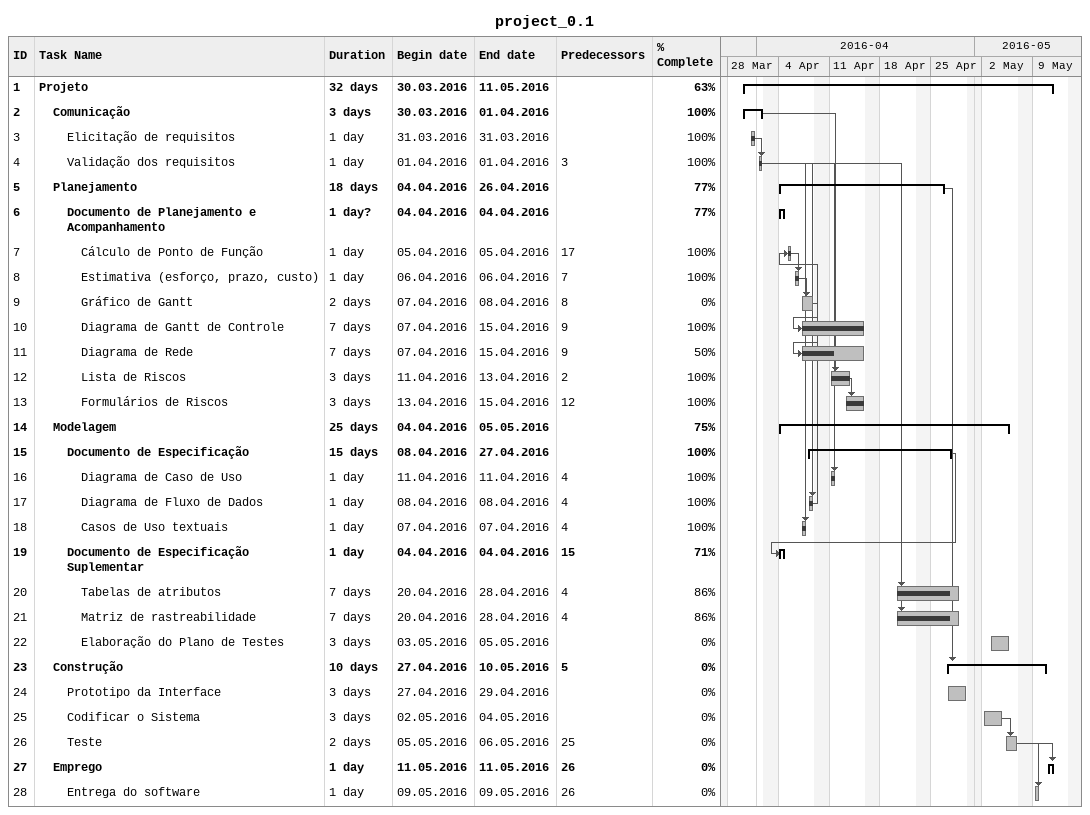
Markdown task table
project_0.1

| ID | Level | Task | Duration | Start | Finish | Predecessors | % complete |
|---|---|---|---|---|---|---|---|
| 1 | 1 | **Projeto** | 32d | 2016-03-30 | 2016-05-11 |  | 63 |
| 2 | 2 | **Comunicação** | 3d | 2016-03-30 | 2016-04-01 |  | 100 |
| 3 | 3 | Elicitação de requisitos | 1d | 2016-03-31 | 2016-03-31 |  | 100 |
| 4 | 3 | Validação dos requisitos | 1d | 2016-04-01 | 2016-04-01 | 3 | 100 |
| 5 | 2 | **Planejamento** | 18d | 2016-04-04 | 2016-04-26 |  | 77 |
| 6 | 3 | **Documento de Planejamento e Acompanhamento** | 1d? | 2016-04-04 | 2016-04-04 |  | 77 |
| 7 | 4 | Cálculo de Ponto de Função | 1d | 2016-04-05 | 2016-04-05 | 17 | 100 |
| 8 | 4 | Estimativa (esforço, prazo, custo) | 1d | 2016-04-06 | 2016-04-06 | 7 | 100 |
| 9 | 4 | Gráfico de Gantt | 2d | 2016-04-07 | 2016-04-08 | 8 | 0 |
| 10 | 4 | Diagrama de Gantt de Controle | 7d | 2016-04-07 | 2016-04-15 | 9 | 100 |
| 11 | 4 | Diagrama de Rede | 7d | 2016-04-07 | 2016-04-15 | 9 | 50 |
| 12 | 4 | Lista de Riscos | 3d | 2016-04-11 | 2016-04-13 | 2 | 100 |
| 13 | 4 | Formulários de Riscos | 3d | 2016-04-13 | 2016-04-15 | 12 | 100 |
| 14 | 2 | **Modelagem** | 25d | 2016-04-04 | 2016-05-05 |  | 75 |
| 15 | 3 | **Documento de Especificação** | 15d | 2016-04-08 | 2016-04-27 |  | 100 |
| 16 | 4 | Diagrama de Caso de Uso | 1d | 2016-04-11 | 2016-04-11 | 4 | 100 |
| 17 | 4 | Diagrama de Fluxo de Dados | 1d | 2016-04-08 | 2016-04-08 | 4 | 100 |
| 18 | 4 | Casos de Uso textuais | 1d | 2016-04-07 | 2016-04-07 | 4 | 100 |
| 19 | 3 | **Documento de Especificação Suplementar** | 1d | 2016-04-04 | 2016-04-04 | 15 | 71 |
| 20 | 4 | Tabelas de atributos | 7d | 2016-04-20 | 2016-04-28 | 4 | 86 |
| 21 | 4 | Matriz de rastreabilidade | 7d | 2016-04-20 | 2016-04-28 | 4 | 86 |
| 22 | 4 | Elaboração do Plano de Testes | 3d | 2016-05-03 | 2016-05-05 |  | 0 |
| 23 | 2 | **Construção** | 10d | 2016-04-27 | 2016-05-10 | 5 | 0 |
| 24 | 3 | Prototipo da Interface | 3d | 2016-04-27 | 2016-04-29 |  | 0 |
| 25 | 3 | Codificar o Sistema | 3d | 2016-05-02 | 2016-05-04 |  | 0 |
| 26 | 3 | Teste | 2d | 2016-05-05 | 2016-05-06 | 25 | 0 |
| 27 | 2 | **Emprego** | 1d | 2016-05-11 | 2016-05-11 | 26 | 0 |
| 28 | 3 | Entrega do software | 1d | 2016-05-09 | 2016-05-09 | 26 | 0 |
